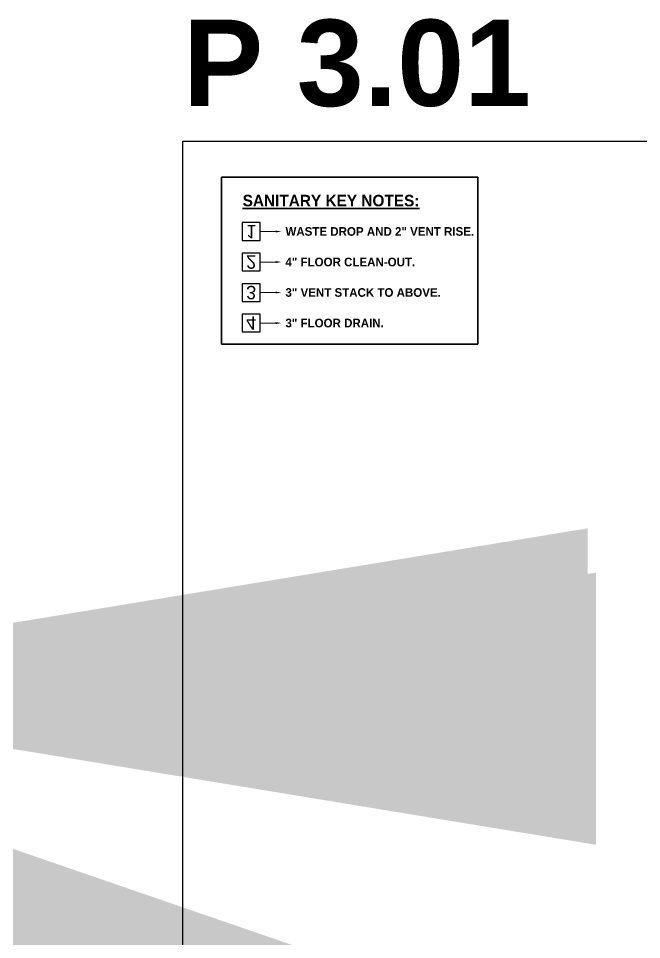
# Model space of a CAD drawing. Header units: inches. Extents: x 2025 to 34930, y -6955 to 4650.
# Drawn here: x 9863 to 10297, y -2413 to -1772 of the extents above; entities that cross this region are included whole.
import ezdxf
from ezdxf import colors
from ezdxf.entities.mleader import LeaderData, LeaderLine
from ezdxf.enums import TextEntityAlignment as Align
from ezdxf.math import Vec2, Vec3

# ---------------------------------------------------------------- set-up
doc = ezdxf.new("R2010")
doc.units = ezdxf.units.IN
doc.header["$MEASUREMENT"] = 0
doc.layers.get('DEFPOINTS').update_dxf_attribs({"color": 104})
for name, color, linetype, lineweight in [('P-DR-KEY NOTES', 7, 'Continuous', 18), ('P-DR-TEXT', 7, 'Continuous', 25), ('PDF-TEXT', 7, 'Continuous', 35)]:
    doc.layers.add(name, color=color, linetype=linetype, lineweight=lineweight)
doc.styles.add('BOO', font='GOTHIC.TTF', dxfattribs={"height": 6})
doc.styles.add('PDF Arial', font='arial.ttf')
doc.styles.get("Standard").update_dxf_attribs({"font": 'arial.ttf'})
doc.styles.add('SWISS', font='swissl.ttf')
doc.dimstyles.new('STANDARD$7', dxfattribs={"dimscale": 48, "dimtxt": 0.125, "dimasz": 0.125, "dimexe": 0.0625, "dimexo": 0.0625, "dimgap": 0.0625, "dimtad": 1, "dimdec": 0, "dimzin": 3, "dimdsep": 46, "dimlunit": 4, "dimtxsty": 'SWISS', "dimcen": 0.0625, "dimadec": 0, "dimazin": 0, "dimtfac": 1, "dimtdec": 0, "dimtmove": 0, "dimatfit": 3, "dimfxl": 1, "dimfrac": 2, "dimtolj": 1, "dimtzin": 0, "dimarcsym": 0})

# ---------------------------------------------------------------- blocks, each defined once
blk = doc.blocks.new('Cf7961745')
at = {"color": 106, "transparency": 16777216}
blk.add_lwpolyline([(4, -4), (-4, -4), (-4, 4), (4, 4)], close=True, dxfattribs=at)
at = {"layer": 'P-DR-TEXT', "transparency": 16777216, "style": 'BOO'}
blk.add_attdef('?', text='', height=6, dxfattribs=at).set_placement((0, 0), align=Align.MIDDLE_CENTER)

msp = doc.modelspace()

# ---------------------------------------------------------------- linework, layer by layer
at = {"layer": 'DEFPOINTS'}
msp.add_lwpolyline([(9977.6, -1857.81), (11444.5, -1857.81), (11444.5, -2938.88), (9977.6, -2938.88)], close=True, dxfattribs=at)
at = {"layer": 'PDF-TEXT'}
for p, q in [((10004.34, -1882.93), (10182.76, -1882.93)), ((10004.34, -1998.95), (10004.34, -1882.93)), ((10182.76, -1882.93), (10182.76, -1998.95)), ((10182.76, -1998.95), (10004.34, -1998.95))]:
    msp.add_line(p, q, dxfattribs=at)

# ---------------------------------------------------------------- texts
at = {"layer": 'DEFPOINTS', "insert": (9977.6, -1773.3), "char_height": 60, "attachment_point": 1, "style": 'PDF Arial'}
msp.add_mtext('{\\fArial|b1|i0|c0|p34;P 3.01}', dxfattribs=at)
at = {"layer": 'PDF-TEXT', "attachment_point": 4, "style": 'BOO'}
for s, insert, char_height, width in [('{\\fCentury Gothic|b1|i0|c0|p34;\\LSANITARY KEY NOTES:}', (10019.12, -1899.18), 8, 144.8499), ('{\\fCentury Gothic|b1|i0|c0|p34;WASTE DROP AND 2" VENT RISE.}', (10048.93, -1920.65), 6, 124.7385), ('{\\fCentury Gothic|b1|i0|c0|p34;4" FLOOR CLEAN-OUT.}', (10048.93, -1941.89), 6, 87.7106), ('{\\fCentury Gothic|b1|i0|c0|p34;3" VENT STACK TO ABOVE.}', (10048.93, -1963.12), 6, 103.3897), ('{\\fCentury Gothic|b1|i0|c0|p34;3" FLOOR DRAIN.}', (10048.93, -1984.36), 6, 66.6963)]:
    msp.add_mtext(s, dxfattribs=dict(at, insert=insert, char_height=char_height, width=width))

# ---------------------------------------------------------------- leaders
at = {"layer": 'P-DR-KEY NOTES'}
ml = msp.add_multileader_block('Standard', dxfattribs=at)
ml.set_content('Cf7961745', color=256, scale=-1.546058)
ml.set_attribute('?', '1', width=0)
ml.set_leader_properties(color=45, linetype='ByLayer', lineweight=-1)
ml.build(insert=Vec2(0, 0))
ml.multileader.update_dxf_attribs({"dogleg_length": 0.1})
ctx = ml.context
ctx.base_point, ctx.char_height, ctx.landing_gap_size, ctx.plane_origin = Vec3(10018.86, -1920.65), 3.2, 0.533, Vec3(10057.12, -1905.31)
notes = []
notes.append((ctx, [(0, (1, 1, 0), (10035.28, -1920.65), (-1, 0), 4.06, [(0, [(10046.19, -1920.65)], 0, [])])]))
ctx.block.insert, ctx.block.rotation, ctx.block.scale = Vec3(10025.04, -1920.65), 3.141593, Vec3(-1.546058, 1.546058, 1.546058)
ml = msp.add_multileader_block('Standard', dxfattribs=at)
ml.set_content('Cf7961745', color=256, scale=-1.546058)
ml.set_attribute('?', '2', width=0)
ml.set_leader_properties(color=45, linetype='ByLayer', lineweight=-1)
ml.build(insert=Vec2(0, 0))
ml.multileader.update_dxf_attribs({"dogleg_length": 0.1})
ctx = ml.context
ctx.base_point, ctx.char_height, ctx.landing_gap_size, ctx.plane_origin = Vec3(10018.86, -1941.89), 3.2, 0.533, Vec3(10057.12, -1926.55)
notes.append((ctx, [(0, (1, 1, 0), (10035.28, -1941.89), (-1, 0), 4.06, [(0, [(10046.19, -1941.89)], 0, [])])]))
ctx.block.insert, ctx.block.rotation, ctx.block.scale = Vec3(10025.04, -1941.89), 3.141593, Vec3(-1.546058, 1.546058, 1.546058)
ml = msp.add_multileader_block('Standard', dxfattribs=at)
ml.set_content('Cf7961745', color=256, scale=-1.546058)
ml.set_attribute('?', '3', width=0)
ml.set_leader_properties(color=45, linetype='ByLayer', lineweight=-1)
ml.build(insert=Vec2(0, 0))
ml.multileader.update_dxf_attribs({"dogleg_length": 0.1})
ctx = ml.context
ctx.base_point, ctx.char_height, ctx.landing_gap_size, ctx.plane_origin = Vec3(10018.86, -1963.12), 3.2, 0.533, Vec3(10057.12, -1947.78)
notes.append((ctx, [(0, (1, 1, 0), (10035.28, -1963.12), (-1, 0), 4.06, [(0, [(10046.19, -1963.12)], 0, [])])]))
ctx.block.insert, ctx.block.rotation, ctx.block.scale = Vec3(10025.04, -1963.12), 3.141593, Vec3(-1.546058, 1.546058, 1.546058)
ml = msp.add_multileader_block('Standard', dxfattribs=at)
ml.set_content('Cf7961745', color=256, scale=-1.546058)
ml.set_attribute('?', '4', width=0)
ml.set_leader_properties(color=45, linetype='ByLayer', lineweight=-1)
ml.build(insert=Vec2(0, 0))
ml.multileader.update_dxf_attribs({"dogleg_length": 0.1})
ctx = ml.context
ctx.base_point, ctx.char_height, ctx.landing_gap_size, ctx.plane_origin = Vec3(10018.86, -1984.36), 3.2, 0.533, Vec3(10057.12, -1969.02)
notes.append((ctx, [(0, (1, 1, 0), (10035.28, -1984.36), (-1, 0), 4.06, [(0, [(10046.19, -1984.36)], 0, [])])]))
ctx.block.insert, ctx.block.rotation, ctx.block.scale = Vec3(10025.04, -1984.36), 3.141593, Vec3(-1.546058, 1.546058, 1.546058)
at = {"layer": 'PDF-TEXT'}
for points in [[(9683.29, -2221.82), (9705.7, -2221.82), (9715.02, -2221.82)], [(9689.06, -2252.62), (9705.7, -2252.62), (9715.02, -2252.62)], [(9665.12, -2283.26, -2.6), (9692.53, -2298.04, -2.6), (9715.02, -2298.04, -2.6)], [(9648.94, -2288.56), (9692.53, -2312.05), (9715.02, -2312.05)]]:
    msp.add_leader(points, dimstyle='STANDARD$7', override={"dimscale": 4608.000444, "dimtxt": 0.938, "dimasz": 0.125}, dxfattribs=at)
for ctx, leaders in notes:
    for number, flags, end, landing, length, lines in leaders:
        leader = LeaderData()
        leader.index, (leader.has_last_leader_line, leader.has_dogleg_vector, leader.attachment_direction) = number, flags
        leader.last_leader_point, leader.dogleg_vector, leader.dogleg_length = Vec3(end), Vec3(landing), length
        for number, points, colour, breaks in lines:
            line = LeaderLine()
            line.index, line.vertices, line.color, line.breaks = number, Vec3.list(points), colors.encode_raw_color(colour), breaks
            leader.lines.append(line)
        ctx.leaders.append(leader)

doc.saveas('drawing.dxf')
